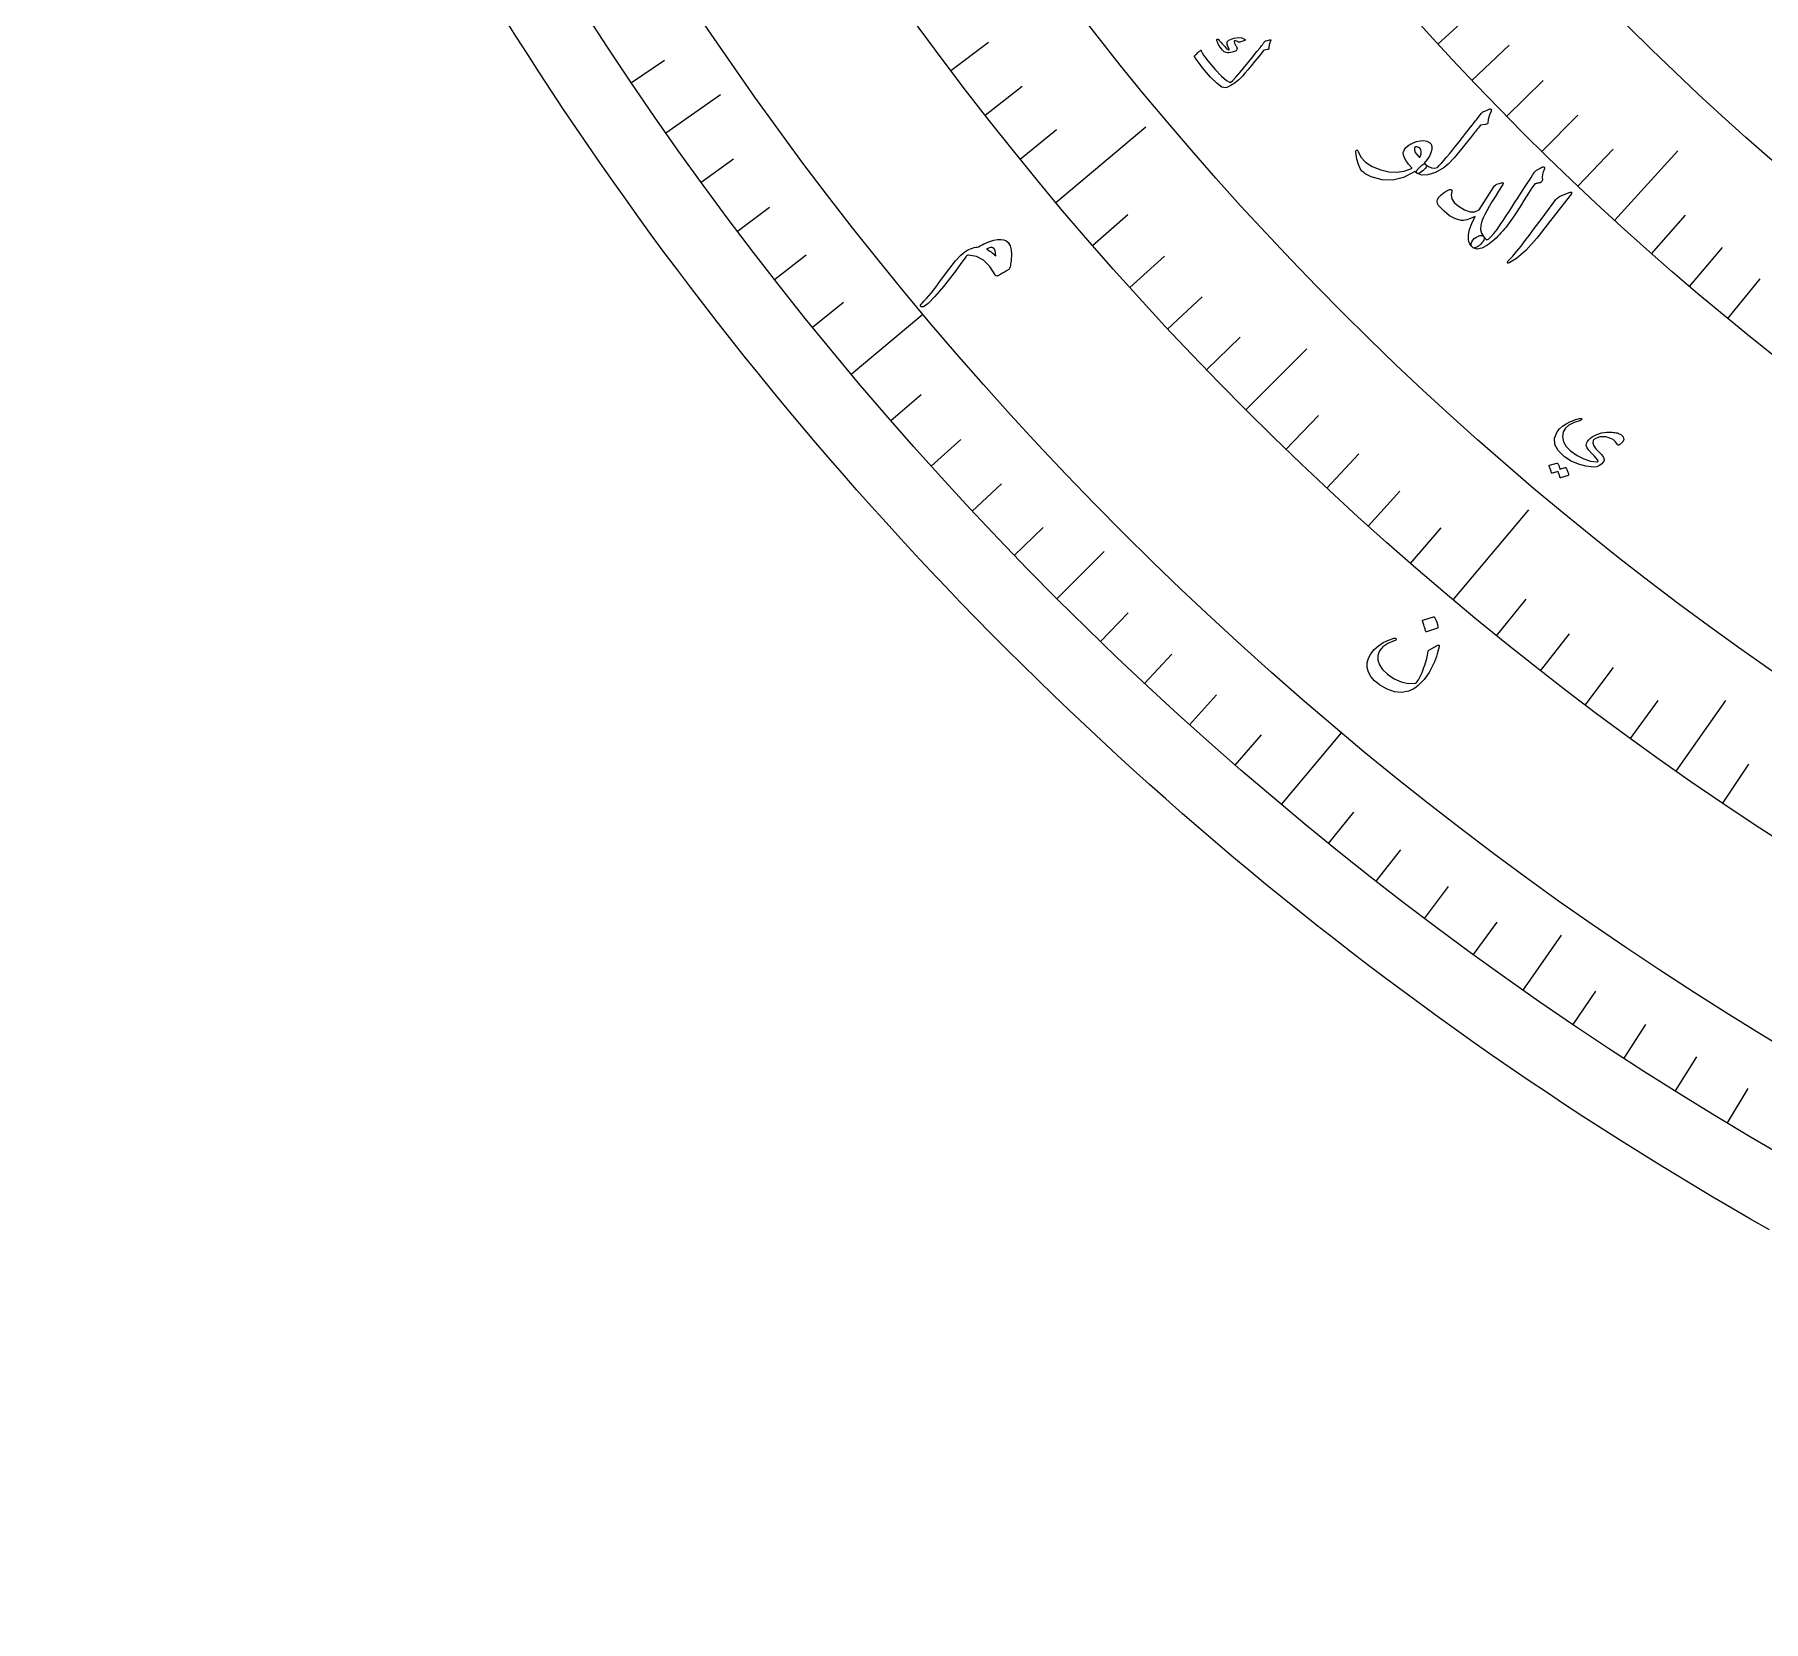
# Model space of a CAD drawing. Header units: millimetres. Extents: x -92 to 92, y -92 to 120.
# Drawn here: x -90.65 to -45.75, y -90.65 to -49.45 of the extents above; entities that cross this region are included whole.
import ezdxf

# ---------------------------------------------------------------- set-up
doc = ezdxf.new("R2010")
doc.units = ezdxf.units.MM
for name, color, linetype in [('CUT_OUTER', 1, 'Continuous'), ('ENGRAVE', 7, 'Continuous'), ('ENGRAVE_FINE', 8, 'Continuous'), ('TEXT', 5, 'Continuous')]:
    doc.layers.add(name, color=color, linetype=linetype)

msp = doc.modelspace()

# ---------------------------------------------------------------- linework, layer by layer
at = {"layer": 'CUT_OUTER'}
msp.add_lwpolyline([(-45.5931, -80.483), (-46.0861, -80.2018), (-46.5773, -79.9175), (-47.0668, -79.6302), (-47.5545, -79.3399), (-48.0404, -79.0466), (-48.5245, -78.7504), (-49.0068, -78.4511), (-49.4873, -78.149), (-49.9659, -77.8438), (-50.4426, -77.5358), (-50.9174, -77.2248), (-51.3902, -76.9109), (-51.8612, -76.5942), (-52.3302, -76.2745), (-52.7972, -75.952), (-53.2623, -75.6266), (-53.7253, -75.2984), (-54.1863, -74.9673), (-54.6453, -74.6334), (-55.1022, -74.2967), (-55.557, -73.9572), (-56.0098, -73.6149), (-56.4604, -73.2699), (-56.9089, -72.922), (-57.3553, -72.5715), (-57.7995, -72.2182), (-58.2415, -71.8622), (-58.6814, -71.5035), (-59.119, -71.1421), (-59.5544, -70.778), (-59.9876, -70.4112), (-60.4185, -70.0418), (-60.8471, -69.6698), (-61.2735, -69.2951), (-61.6975, -68.9178), (-62.1192, -68.538), (-62.5386, -68.1555), (-62.9556, -67.7705), (-63.3702, -67.383), (-63.7825, -66.9929), (-64.1924, -66.6002), (-64.5998, -66.2051), (-65.0048, -65.8075), (-65.4074, -65.4074), (-65.8075, -65.0048), (-66.2051, -64.5998), (-66.6002, -64.1924), (-66.9929, -63.7825), (-67.383, -63.3702), (-67.7705, -62.9556), (-68.1555, -62.5386), (-68.538, -62.1192), (-68.9178, -61.6975), (-69.2951, -61.2735), (-69.6698, -60.8471), (-70.0418, -60.4185), (-70.4112, -59.9876), (-70.778, -59.5544), (-71.1421, -59.119), (-71.5035, -58.6814), (-71.8622, -58.2415), (-72.2182, -57.7995), (-72.5715, -57.3553), (-72.922, -56.9089), (-73.2699, -56.4604), (-73.6149, -56.0098), (-73.9572, -55.557), (-74.2967, -55.1022), (-74.6334, -54.6453), (-74.9673, -54.1863), (-75.2984, -53.7253), (-75.6266, -53.2623), (-75.952, -52.7972), (-76.2745, -52.3302), (-76.5942, -51.8612), (-76.9109, -51.3902), (-77.2248, -50.9174), (-77.5358, -50.4426), (-77.8438, -49.9659), (-78.149, -49.4873), (-78.4511, -49.0068)], dxfattribs=at)
at = {"layer": 'ENGRAVE'}
for points in [[(-54.2054, -49.6944), (-51.7508, -47.4441)], [(-74.2561, -51.9947), (-72.8354, -50.9999)], [(-64.1275, -53.8094), (-61.7891, -51.8472)], [(-49.6228, -54.271), (-47.9749, -52.4688)], [(-69.4419, -58.2687), (-67.5819, -56.7079)], [(-59.1937, -59.1937), (-57.6108, -57.6108)], [(-53.8094, -64.1275), (-51.8472, -61.7891)], [(-64.0992, -64.0992), (-62.8728, -62.8728)], [(-48.0155, -68.5733), (-46.7316, -66.7396)], [(-58.2687, -69.4419), (-56.7079, -67.5819)], [(-51.9947, -74.2561), (-50.9999, -72.8354)]]:
    msp.add_lwpolyline(points, dxfattribs=at)
for radius in [90.65, 90.65, 88.2219, 83.7125, 83.7125, 80.1513, 73.5375, 73.5375, 69.6525, 62.4375, 62.4375]:
    msp.add_circle((0, 0), radius, dxfattribs=at)
at = {"layer": 'ENGRAVE_FINE'}
for points in [[(-66.8558, -50.3794), (-65.8806, -49.6446)], [(-53.3222, -50.641), (-52.3563, -49.7237)], [(-75.1523, -50.6908), (-74.2895, -50.1089)], [(-52.422, -51.5722), (-51.4725, -50.6381)], [(-65.9664, -51.5386), (-65.0042, -50.7868)], [(-51.5052, -52.4879), (-50.5723, -51.5371)], [(-65.0568, -52.682), (-64.1079, -51.9136)], [(-50.572, -53.3876), (-49.656, -52.4205)], [(-73.3374, -53.2827), (-72.4955, -52.6711)], [(-72.3963, -54.5545), (-71.5652, -53.9283)], [(-63.1786, -54.9203), (-62.2571, -54.1193)], [(-48.6577, -55.1379), (-47.7764, -54.1392)], [(-71.4332, -55.8097), (-70.6132, -55.169)], [(-62.2105, -56.0146), (-61.3031, -55.1976)], [(-47.6771, -55.988), (-46.8135, -54.9739)], [(-46.6813, -56.821), (-45.8357, -55.7917)], [(-70.4483, -57.0479), (-69.6396, -56.393)], [(-61.2234, -57.0918), (-60.3305, -56.2591)], [(-60.2177, -58.1516), (-59.3394, -57.3034)], [(-68.4144, -59.4718), (-67.6291, -58.789)], [(-58.1516, -60.2177), (-57.3034, -59.3394)], [(-67.3661, -60.6567), (-66.5927, -59.9604)], [(-57.0918, -61.2234), (-56.2591, -60.3305)], [(-66.2972, -61.8232), (-65.5361, -61.1134)], [(-56.0146, -62.2105), (-55.1976, -61.3031)], [(-65.2082, -62.9708), (-64.4596, -62.2479)], [(-54.9203, -63.1786), (-54.1193, -62.2571)], [(-52.682, -65.0568), (-51.9136, -64.1079)], [(-62.9708, -65.2082), (-62.2479, -64.4596)], [(-51.5386, -65.9664), (-50.7868, -65.0042)], [(-61.8232, -66.2972), (-61.1134, -65.5361)], [(-50.3794, -66.8558), (-49.6446, -65.8806)], [(-60.6567, -67.3661), (-59.9604, -66.5927)], [(-49.205, -67.7248), (-48.4873, -66.737)], [(-59.4718, -68.4144), (-58.789, -67.6291)], [(-46.8114, -69.4008), (-46.1287, -68.3886)], [(-57.0479, -70.4483), (-56.393, -69.6396)], [(-55.8097, -71.4332), (-55.169, -70.6132)], [(-54.5545, -72.3963), (-53.9283, -71.5652)], [(-53.2827, -73.3374), (-52.6711, -72.4955)], [(-50.6908, -75.1523), (-50.1089, -74.2895)], [(-49.3715, -76.0255), (-48.8048, -75.1527)], [(-48.0372, -76.8756), (-47.4857, -75.9931)], [(-46.6882, -77.7022), (-46.1522, -76.8102)]]:
    msp.add_lwpolyline(points, dxfattribs=at)
at = {"layer": 'TEXT'}
for points in [[(-58.5536, -49.6141), (-58.5642, -49.6397), (-58.5734, -49.6649), (-58.5813, -49.6897), (-58.5878, -49.7141), (-58.5928, -49.7383), (-58.5963, -49.7622), (-58.5983, -49.7859), (-58.5987, -49.8095), (-58.601, -49.8203), (-58.6073, -49.8287), (-58.6177, -49.8345), (-58.632, -49.8378), (-58.7109, -49.8513), (-58.7192, -49.8531), (-58.7258, -49.8551), (-58.7309, -49.8571), (-58.7343, -49.8593), (-58.8522, -50.0083), (-58.9594, -50.1422), (-59.056, -50.2608), (-59.1419, -50.3642), (-59.2173, -50.452), (-59.2822, -50.5242), (-59.3364, -50.5806), (-59.3802, -50.6213), (-59.4658, -50.6943), (-59.4943, -50.7159), (-59.524, -50.7363), (-59.5549, -50.7555), (-59.5871, -50.7735), (-59.6205, -50.7901), (-59.6554, -50.8052), (-59.6918, -50.8189), (-59.7295, -50.8312), (-59.816, -50.8135), (-59.9433, -50.7205), (-60.1109, -50.5518), (-60.3183, -50.307), (-60.3798, -50.2278), (-60.4346, -50.1528), (-60.4828, -50.0821), (-60.5243, -50.0157), (-60.5265, -50.0083), (-60.5263, -50.0016), (-60.5237, -49.9955), (-60.5187, -49.9901), (-60.4929, -49.9661), (-60.4693, -49.9444), (-60.4478, -49.9251), (-60.4285, -49.9081), (-60.4111, -49.8933), (-60.3954, -49.8804), (-60.3815, -49.8696), (-60.3693, -49.8607), (-60.3621, -49.8561), (-60.3565, -49.8554), (-60.3525, -49.8586), (-60.3502, -49.8658), (-60.3284, -49.9176), (-60.2933, -49.9787), (-60.2449, -50.0489), (-60.1832, -50.1283), (-59.9905, -50.3585), (-59.8284, -50.5289), (-59.6973, -50.64), (-59.5977, -50.6918), (-59.5445, -50.6464), (-59.4569, -50.5532), (-59.3348, -50.4124), (-59.1781, -50.224), (-59.0223, -50.0341), (-58.9048, -49.8901), (-58.8257, -49.7917), (-58.7851, -49.739), (-58.7743, -49.7241), (-58.7642, -49.7102), (-58.7549, -49.6973), (-58.7462, -49.6853), (-58.7383, -49.6744), (-58.7313, -49.6646), (-58.7253, -49.656), (-58.7202, -49.6485), (-58.7081, -49.6331), (-58.6946, -49.6209), (-58.6795, -49.6119), (-58.6629, -49.606), (-58.5685, -49.5823), (-58.5617, -49.5812), (-58.5563, -49.5816), (-58.5522, -49.5835), (-58.5495, -49.587), (-58.5483, -49.593), (-58.5486, -49.5995), (-58.5504, -49.6066), (-58.5536, -49.6141)], [(-59.2123, -49.5739), (-59.21, -49.5775), (-59.209, -49.5814), (-59.2092, -49.5857), (-59.2106, -49.5902), (-59.2128, -49.5932), (-59.2156, -49.5959), (-59.219, -49.5983), (-59.223, -49.6005), (-59.347, -49.6421), (-59.3602, -49.6455), (-59.3714, -49.6469), (-59.3806, -49.6462), (-59.3877, -49.6435), (-59.4123, -49.6268), (-59.4362, -49.615), (-59.4593, -49.6082), (-59.4817, -49.6062), (-59.4901, -49.6092), (-59.4942, -49.6182), (-59.494, -49.6332), (-59.4895, -49.6543), (-59.4847, -49.6669), (-59.4795, -49.6797), (-59.4737, -49.6926), (-59.4675, -49.7057), (-59.4606, -49.719), (-59.4531, -49.7327), (-59.4449, -49.7468), (-59.4361, -49.7612), (-59.4175, -49.8211), (-59.4438, -49.8673), (-59.5149, -49.8998), (-59.631, -49.9184), (-59.67, -49.9186), (-59.7036, -49.915), (-59.7317, -49.9075), (-59.7544, -49.8963), (-59.7748, -49.8801), (-59.799, -49.8545), (-59.827, -49.8193), (-59.8587, -49.7746), (-59.8745, -49.7514), (-59.8886, -49.7287), (-59.9012, -49.7066), (-59.9122, -49.6851), (-59.9219, -49.6643), (-59.9307, -49.6447), (-59.9386, -49.6262), (-59.9456, -49.6087), (-59.9479, -49.5963), (-59.9475, -49.5858), (-59.9444, -49.5771), (-59.9386, -49.5703), (-59.9308, -49.5656), (-59.923, -49.5648), (-59.9155, -49.5678), (-59.9081, -49.5747), (-59.8861, -49.5979), (-59.8616, -49.6246), (-59.8346, -49.6547), (-59.805, -49.6883), (-59.7498, -49.7509), (-59.7042, -49.7978), (-59.6683, -49.8289), (-59.6421, -49.8443), (-59.6377, -49.8454), (-59.6336, -49.8446), (-59.63, -49.842), (-59.6269, -49.8375), (-59.6256, -49.8338), (-59.6257, -49.829), (-59.6271, -49.8231), (-59.6298, -49.8161), (-59.6599, -49.7549), (-59.6715, -49.7284), (-59.6787, -49.7036), (-59.6816, -49.6804), (-59.6801, -49.6588), (-59.6752, -49.6374), (-59.6663, -49.6198), (-59.6535, -49.606), (-59.6368, -49.596), (-59.5104, -49.5449), (-59.3975, -49.5242), (-59.2982, -49.5339), (-59.2123, -49.5739)], [(-53.0322, -51.4513), (-52.9743, -51.4278), (-52.9286, -51.4088), (-52.8952, -51.3945), (-52.874, -51.3848), (-52.8598, -51.3794), (-52.8472, -51.378), (-52.8363, -51.3806), (-52.827, -51.3873), (-52.8197, -51.398), (-52.8171, -51.4103), (-52.8191, -51.424), (-52.8259, -51.4394), (-52.8603, -51.5131), (-52.8853, -51.5857), (-52.901, -51.6571), (-52.9072, -51.7272), (-52.9104, -51.7483), (-52.9216, -51.7645), (-52.9408, -51.7756), (-52.968, -51.7818), (-53.1003, -51.8039), (-53.1319, -51.8421), (-53.1629, -51.8796), (-53.1932, -51.9165), (-53.2229, -51.9528), (-53.2519, -51.9885), (-53.2804, -52.0236), (-53.3081, -52.058), (-53.3353, -52.0919), (-53.5864, -52.4051), (-53.7883, -52.6443), (-53.9412, -52.8092), (-54.0453, -52.8996), (-54.2707, -53.0261), (-54.4641, -53.092), (-54.6253, -53.0973), (-54.7541, -53.042), (-54.7566, -53.0394), (-54.7591, -53.0369), (-54.7615, -53.0343), (-54.764, -53.0317), (-54.7645, -53.0025), (-54.7411, -52.9609), (-54.694, -52.9069), (-54.623, -52.8405), (-54.5948, -52.8179), (-54.569, -52.8069), (-54.5456, -52.8075), (-54.5245, -52.8197), (-54.4486, -52.8721), (-54.3727, -52.9034), (-54.2969, -52.9135), (-54.2212, -52.9024), (-54.1701, -52.8484), (-54.1134, -52.7854), (-54.051, -52.7136), (-53.9831, -52.633), (-53.9096, -52.5439), (-53.8309, -52.447), (-53.7468, -52.3421), (-53.6574, -52.2294), (-53.5687, -52.1195), (-53.4892, -52.0204), (-53.4189, -51.9323), (-53.3579, -51.8549), (-53.3058, -51.7888), (-53.2623, -51.7341), (-53.2276, -51.691), (-53.2015, -51.6592), (-53.0805, -51.4933), (-53.0669, -51.4786), (-53.0543, -51.4667), (-53.0427, -51.4576), (-53.0322, -51.4513)], [(-54.832, -53.0177), (-55.1007, -53.1602), (-55.3752, -53.228), (-55.6557, -53.2206), (-55.9417, -53.1376), (-55.9775, -53.1219), (-56.0119, -53.1055), (-56.0448, -53.0883), (-56.0763, -53.0704), (-56.1061, -53.0517), (-56.1337, -53.0323), (-56.1593, -53.0122), (-56.1828, -52.9913), (-56.2284, -52.9271), (-56.2703, -52.8245), (-56.3082, -52.6837), (-56.342, -52.5048), (-56.3431, -52.4832), (-56.3398, -52.4668), (-56.3322, -52.4558), (-56.3203, -52.4499), (-56.3073, -52.4496), (-56.2964, -52.4548), (-56.2875, -52.4657), (-56.2806, -52.4821), (-56.2086, -52.6336), (-56.0857, -52.7642), (-55.9121, -52.8736), (-55.6879, -52.9613), (-55.4794, -53.008), (-55.277, -53.0175), (-55.081, -52.99), (-54.8913, -52.9256), (-54.8871, -52.9206), (-54.8849, -52.9156), (-54.8845, -52.9106), (-54.886, -52.9055), (-54.9664, -52.8117), (-55.0288, -52.7261), (-55.0733, -52.6488), (-55.0999, -52.5799), (-55.1045, -52.5113), (-55.0833, -52.4455), (-55.0363, -52.3822), (-54.9635, -52.3216), (-54.953, -52.3144), (-54.9421, -52.3073), (-54.9307, -52.3005), (-54.9188, -52.2938), (-54.9063, -52.2871), (-54.893, -52.2803), (-54.879, -52.2734), (-54.8641, -52.2663), (-54.7619, -52.2266), (-54.666, -52.2051), (-54.5767, -52.202), (-54.4937, -52.2171), (-54.4258, -52.2487), (-54.3818, -52.2952), (-54.3615, -52.3566), (-54.365, -52.4329), (-54.3887, -52.5196), (-54.4289, -52.607), (-54.4858, -52.695), (-54.5593, -52.7838), (-54.5543, -52.7887), (-54.5493, -52.7934), (-54.5444, -52.7977), (-54.5394, -52.8018), (-54.5344, -52.8058), (-54.5294, -52.8101), (-54.5245, -52.8148), (-54.5195, -52.8197), (-54.5064, -52.8406), (-54.5044, -52.8647), (-54.5134, -52.8921), (-54.5334, -52.9227), (-54.5593, -52.9525), (-54.5883, -52.9797), (-54.6203, -53.0043), (-54.6556, -53.0263), (-54.6892, -53.043), (-54.7164, -53.0516), (-54.7372, -53.0521), (-54.7516, -53.0446), (-54.7989, -52.9957), (-54.8038, -52.9998), (-54.811, -53.0049), (-54.8204, -53.0108), (-54.832, -53.0177)], [(-54.6649, -52.6181), (-54.644, -52.546), (-54.6392, -52.4847), (-54.6507, -52.434), (-54.6783, -52.3939), (-54.7036, -52.3784), (-54.7299, -52.3683), (-54.7573, -52.3634), (-54.7858, -52.3638), (-54.7981, -52.367), (-54.8074, -52.3746), (-54.8136, -52.3867), (-54.8168, -52.4033), (-54.8147, -52.4521), (-54.7937, -52.5058), (-54.7539, -52.5642), (-54.6952, -52.6275), (-54.6878, -52.6327), (-54.6802, -52.6329), (-54.6726, -52.628), (-54.6649, -52.6181)], [(-51.5013, -52.8895), (-51.4849, -52.8816), (-51.4703, -52.8788), (-51.4576, -52.8809), (-51.4467, -52.8881), (-51.4399, -52.8975), (-51.4368, -52.9089), (-51.4374, -52.9223), (-51.4417, -52.9376), (-51.4698, -53.0108), (-51.4877, -53.0822), (-51.4953, -53.1518), (-51.4926, -53.2196), (-51.4953, -53.2456), (-51.5065, -53.2666), (-51.5262, -53.2825), (-51.5542, -53.2934), (-51.5704, -53.2974), (-51.5868, -53.3014), (-51.6033, -53.3051), (-51.62, -53.3087), (-51.6367, -53.3123), (-51.6532, -53.3161), (-51.6696, -53.32), (-51.6859, -53.3241), (-51.7084, -53.3501), (-51.7635, -53.4305), (-51.8511, -53.5653), (-51.9711, -53.7546), (-52.0368, -53.8589), (-52.0988, -53.9565), (-52.1574, -54.0472), (-52.2124, -54.1313), (-52.2638, -54.2082), (-52.3118, -54.2777), (-52.3562, -54.3398), (-52.3972, -54.3945), (-52.4369, -54.445), (-52.4776, -54.4946), (-52.5192, -54.5432), (-52.5618, -54.591), (-52.6054, -54.6379), (-52.6504, -54.6843), (-52.6966, -54.7301), (-52.7441, -54.7752), (-52.9143, -54.9161), (-53.0619, -54.9978), (-53.1871, -55.0204), (-53.2896, -54.9838), (-53.3258, -54.9507), (-53.3442, -54.9135), (-53.3451, -54.8725), (-53.3283, -54.8275), (-53.2993, -54.7836), (-53.2636, -54.7456), (-53.2211, -54.7135), (-53.172, -54.6873), (-53.1214, -54.6681), (-53.0797, -54.6618), (-53.047, -54.6686), (-53.0231, -54.6883), (-53.0072, -54.7061), (-52.9928, -54.722), (-52.9801, -54.736), (-52.969, -54.7481), (-52.959, -54.7583), (-52.9497, -54.7662), (-52.9411, -54.7719), (-52.9331, -54.7754), (-52.8849, -54.7486), (-52.8252, -54.6946), (-52.7541, -54.6133), (-52.6716, -54.5048), (-52.6245, -54.4384), (-52.5714, -54.3615), (-52.5123, -54.2739), (-52.4473, -54.1758), (-52.3759, -54.0671), (-52.2979, -53.9479), (-52.2132, -53.8181), (-52.1218, -53.6778), (-52.0325, -53.5406), (-51.9542, -53.4198), (-51.887, -53.3156), (-51.8308, -53.2278), (-51.7855, -53.1567), (-51.751, -53.1022), (-51.7274, -53.0646), (-51.7146, -53.0436), (-51.696, -53.018), (-51.6724, -52.9942), (-51.6439, -52.9721), (-51.6104, -52.9517), (-51.5924, -52.9427), (-51.5757, -52.9341), (-51.5602, -52.9258), (-51.5459, -52.9179), (-51.5329, -52.9103), (-51.5211, -52.903), (-51.5106, -52.8961), (-51.5013, -52.8895)], [(-53.2947, -54.9839), (-53.3439, -54.9303), (-53.3804, -54.8772), (-53.4042, -54.8246), (-53.4153, -54.7726), (-53.4117, -54.6516), (-53.3818, -54.5111), (-53.3255, -54.3509), (-53.2427, -54.1713), (-53.359, -54.2237), (-53.4577, -54.2586), (-53.5386, -54.276), (-53.6019, -54.276), (-53.7533, -54.2302), (-53.9015, -54.1502), (-54.0463, -54.0361), (-54.1875, -53.8879), (-54.2185, -53.8371), (-54.2281, -53.784), (-54.2162, -53.7286), (-54.1827, -53.6709), (-54.1323, -53.6143), (-54.0692, -53.5622), (-53.9936, -53.5147), (-53.9054, -53.4715), (-53.892, -53.467), (-53.8796, -53.466), (-53.8681, -53.4685), (-53.8576, -53.4743), (-53.8476, -53.4851), (-53.8425, -53.4971), (-53.8425, -53.5103), (-53.8476, -53.5247), (-53.8655, -53.6196), (-53.8437, -53.7136), (-53.782, -53.8064), (-53.6806, -53.8979), (-53.5157, -54.0007), (-53.3704, -54.0517), (-53.2447, -54.0513), (-53.1388, -53.9996), (-52.7536, -53.402), (-52.7346, -53.3759), (-52.7149, -53.3553), (-52.6946, -53.3404), (-52.6737, -53.3312), (-52.5563, -53.2974), (-52.5404, -53.2934), (-52.5276, -53.292), (-52.5179, -53.2932), (-52.5113, -53.2968), (-52.508, -53.3076), (-52.5106, -53.3224), (-52.5192, -53.3414), (-52.5336, -53.3646), (-52.6332, -53.5158), (-52.723, -53.6571), (-52.803, -53.7883), (-52.8733, -53.9094), (-52.9342, -54.0202), (-52.986, -54.1203), (-53.0288, -54.2096), (-53.0625, -54.2882), (-53.0936, -54.4015), (-53.097, -54.5064), (-53.0726, -54.6028), (-53.0206, -54.6908), (-53.0071, -54.7168), (-53.0056, -54.7473), (-53.0159, -54.7824), (-53.0381, -54.8221), (-53.0519, -54.841), (-53.0666, -54.8594), (-53.0821, -54.8773), (-53.0983, -54.8947), (-53.1157, -54.9114), (-53.1346, -54.927), (-53.1548, -54.9415), (-53.1766, -54.9549), (-53.2185, -54.977), (-53.2522, -54.9892), (-53.2776, -54.9915), (-53.2947, -54.9839)], [(-50.8432, -53.5665), (-50.7739, -53.5417), (-50.7387, -53.5433), (-50.7375, -53.5713), (-50.7703, -53.6258), (-51.3097, -54.313), (-51.6412, -54.7344), (-51.926, -55.0521), (-52.1646, -55.2657), (-52.3573, -55.375), (-52.3778, -55.3794), (-52.3919, -55.3789), (-52.3995, -55.3736), (-52.4006, -55.3634), (-52.3979, -55.3515), (-52.3919, -55.3386), (-52.3824, -55.3246), (-52.3695, -55.3097), (-52.2637, -55.198), (-52.1568, -55.0747), (-52.0485, -54.9397), (-51.939, -54.7931), (-51.9097, -54.7554), (-51.8315, -54.6527), (-51.7045, -54.4851), (-51.5284, -54.2526), (-51.1414, -53.7338), (-51.1191, -53.7078), (-51.0961, -53.6862), (-51.0724, -53.6689), (-51.048, -53.6559)], [(-66.1374, -54.9624), (-66.0905, -54.9353), (-66.0429, -54.9094), (-65.9945, -54.8848), (-65.9453, -54.8614), (-65.8954, -54.8399), (-65.8449, -54.8208), (-65.7937, -54.8041), (-65.7419, -54.7898), (-65.6422, -54.7706), (-65.5566, -54.7653), (-65.4851, -54.7738), (-65.4275, -54.796), (-65.3636, -54.8498), (-65.3183, -54.93), (-65.2915, -55.0368), (-65.283, -55.1701), (-65.2834, -55.2092), (-65.285, -55.2481), (-65.2877, -55.2869), (-65.2915, -55.3257), (-65.2964, -55.3645), (-65.3022, -55.4036), (-65.3088, -55.4429), (-65.3163, -55.4824), (-65.3218, -55.504), (-65.3297, -55.5222), (-65.3399, -55.5369), (-65.3525, -55.5482), (-65.4118, -55.5838), (-65.465, -55.6152), (-65.512, -55.6426), (-65.553, -55.6658), (-65.5872, -55.6847), (-65.6141, -55.699), (-65.6337, -55.7087), (-65.6459, -55.7139), (-65.664, -55.7164), (-65.6796, -55.7128), (-65.6927, -55.7033), (-65.7031, -55.6877), (-65.843, -55.4658), (-66.0046, -55.3067), (-66.1882, -55.2101), (-66.3944, -55.176), (-66.4144, -55.1781), (-66.4314, -55.1837), (-66.4454, -55.193), (-66.4566, -55.2057), (-66.5917, -55.3953), (-66.7354, -55.5891), (-66.8875, -55.787), (-67.048, -55.989), (-67.271, -56.2525), (-67.4431, -56.4283), (-67.5647, -56.516), (-67.6358, -56.5156), (-67.6446, -56.4986), (-67.6419, -56.4771), (-67.6277, -56.451), (-67.6021, -56.4204), (-67.5446, -56.3616), (-67.4864, -56.2983), (-67.4276, -56.2305), (-67.3681, -56.1584), (-67.3078, -56.0823), (-67.2466, -56.0027), (-67.1845, -55.9197), (-67.1214, -55.8332), (-66.9093, -55.5436), (-66.7338, -55.323), (-66.5952, -55.1712), (-66.4936, -55.0878), (-66.4404, -55.0562), (-66.3895, -55.0294), (-66.3408, -55.0075), (-66.2944, -54.9903), (-66.2506, -54.9776), (-66.2098, -54.9686), (-66.1721, -54.9636), (-66.1374, -54.9624)], [(-65.931, -55.017), (-65.9013, -55.0325), (-65.8713, -55.05), (-65.8411, -55.0694), (-65.8106, -55.0907), (-65.7799, -55.1138), (-65.7492, -55.1385), (-65.7186, -55.1649), (-65.6879, -55.1928), (-65.6913, -55.1202), (-65.7014, -55.0636), (-65.7183, -55.023), (-65.7419, -54.9984), (-65.7831, -54.98), (-65.8283, -54.977), (-65.8776, -54.9893), (-65.931, -55.017)], [(-49.5526, -60.0844), (-49.594, -60.018), (-49.6571, -59.9645), (-49.7419, -59.9238), (-49.8486, -59.8958), (-49.9259, -59.8894), (-50.0006, -59.8963), (-50.0726, -59.9165), (-50.1421, -59.9502), (-50.1536, -59.9589), (-50.1632, -59.97), (-50.171, -59.9833), (-50.1769, -59.9989), (-50.1804, -60.06), (-50.1571, -60.1278), (-50.1069, -60.2021), (-50.0299, -60.2829), (-49.9531, -60.3617), (-49.9052, -60.4286), (-49.8865, -60.4838), (-49.8968, -60.5271), (-49.9485, -60.5932), (-50.0088, -60.6403), (-50.0778, -60.6682), (-50.1555, -60.6771), (-50.3628, -60.657), (-50.5592, -60.6054), (-50.7447, -60.5223), (-50.9189, -60.408), (-51.0814, -60.2503), (-51.1666, -60.0897), (-51.1747, -59.9266), (-51.1056, -59.7612), (-51.0472, -59.6879), (-50.9708, -59.6195), (-50.8765, -59.5557), (-50.7644, -59.4966), (-50.7307, -59.4823), (-50.6975, -59.4691), (-50.6647, -59.4571), (-50.6323, -59.4462), (-50.6002, -59.4364), (-50.568, -59.4278), (-50.5359, -59.4202), (-50.5038, -59.4138), (-50.4886, -59.4127), (-50.4784, -59.4158), (-50.4731, -59.4229), (-50.4728, -59.434), (-50.4764, -59.4446), (-50.4823, -59.4531), (-50.4906, -59.4596), (-50.5014, -59.4641), (-50.6719, -59.5189), (-50.8036, -59.587), (-50.8964, -59.6687), (-50.9501, -59.7641), (-50.9718, -59.8942), (-50.9474, -60.0197), (-50.877, -60.1404), (-50.7605, -60.256), (-50.5893, -60.3783), (-50.4171, -60.4666), (-50.2441, -60.5211), (-50.0705, -60.5417), (-50.0586, -60.5411), (-50.0509, -60.537), (-50.0474, -60.5294), (-50.0482, -60.5183), (-50.0626, -60.487), (-50.096, -60.443), (-50.1484, -60.3861), (-50.2197, -60.3163), (-50.2894, -60.2421), (-50.3337, -60.1748), (-50.3526, -60.1144), (-50.3461, -60.0611), (-50.3224, -60.0118), (-50.2896, -59.9668), (-50.2476, -59.9261), (-50.1964, -59.8897), (-50.0805, -59.8311), (-49.9556, -59.7924), (-49.8217, -59.7734), (-49.6789, -59.774), (-49.6426, -59.7761), (-49.6088, -59.7799), (-49.5775, -59.7854), (-49.5487, -59.7925), (-49.5224, -59.801), (-49.4986, -59.8108), (-49.4774, -59.8218), (-49.4587, -59.8341), (-49.3968, -59.8959), (-49.38, -59.9594), (-49.4083, -60.0248), (-49.4818, -60.0921), (-49.5069, -60.1059), (-49.527, -60.1092), (-49.5423, -60.102), (-49.5526, -60.0844)], [(-50.8976, -60.69), (-50.8935, -60.6897), (-50.8893, -60.691), (-50.8849, -60.6939), (-50.8804, -60.6985), (-50.8682, -60.7197), (-50.8572, -60.7411), (-50.8473, -60.7627), (-50.8384, -60.7845), (-50.8307, -60.8067), (-50.824, -60.8295), (-50.8184, -60.8529), (-50.8139, -60.8769), (-50.8141, -60.8829), (-50.8161, -60.8878), (-50.8198, -60.8916), (-50.8253, -60.8943), (-51.0233, -60.9564), (-51.0272, -60.9562), (-51.0306, -60.9532), (-51.0337, -60.9476), (-51.0365, -60.9393), (-51.0377, -60.9328), (-51.0404, -60.923), (-51.0445, -60.9099), (-51.05, -60.8936), (-51.057, -60.8737), (-51.0655, -60.8502), (-51.0754, -60.823), (-51.0869, -60.7921), (-51.2421, -60.8387), (-51.2479, -60.8392), (-51.2526, -60.8366), (-51.2561, -60.8308), (-51.2585, -60.8218), (-51.2606, -60.8141), (-51.2641, -60.8021), (-51.269, -60.786), (-51.2753, -60.7656), (-51.2833, -60.7408), (-51.2931, -60.7115), (-51.3048, -60.6775), (-51.3183, -60.639), (-51.3189, -60.634), (-51.3179, -60.6303), (-51.3153, -60.628), (-51.3112, -60.627), (-51.1156, -60.5727), (-51.1115, -60.5724), (-51.1073, -60.5737), (-51.1029, -60.5766), (-51.0984, -60.5812), (-51.0875, -60.5985), (-51.0777, -60.6163), (-51.069, -60.6344), (-51.0613, -60.653), (-51.0547, -60.6718), (-51.0489, -60.6908), (-51.0441, -60.71), (-51.0402, -60.7293)], [(-54.3194, -64.5666), (-54.3136, -64.566), (-54.3075, -64.5678), (-54.3013, -64.5719), (-54.295, -64.5784), (-54.263, -64.6396), (-54.2375, -64.703), (-54.2186, -64.7684), (-54.2062, -64.836), (-54.2065, -64.8444), (-54.2091, -64.851), (-54.2138, -64.8557), (-54.2208, -64.8586), (-54.5027, -64.9538), (-54.511, -64.9547), (-54.5177, -64.9511), (-54.5226, -64.9428), (-54.5259, -64.93), (-54.5287, -64.9189), (-54.5334, -64.9018), (-54.5402, -64.8787), (-54.5488, -64.8496), (-54.5598, -64.8142), (-54.5732, -64.7722), (-54.5893, -64.7238), (-54.6078, -64.6687), (-54.6096, -64.6607), (-54.6089, -64.6547), (-54.6057, -64.6509), (-54.5999, -64.6492)], [(-54.1726, -65.3423), (-54.1873, -65.4034), (-54.2042, -65.4659), (-54.2232, -65.5298), (-54.2445, -65.5952), (-54.2685, -65.662), (-54.296, -65.7304), (-54.3268, -65.8003), (-54.361, -65.8717), (-54.397, -65.9412), (-54.4355, -66.0079), (-54.4765, -66.0717), (-54.52, -66.1326), (-54.5661, -66.1908), (-54.615, -66.2465), (-54.6666, -66.2996), (-54.721, -66.3502), (-54.7828, -66.3994), (-54.8454, -66.4403), (-54.9089, -66.473), (-54.9731, -66.4974), (-55.1491, -66.5283), (-55.3328, -66.5106), (-55.5242, -66.4443), (-55.723, -66.3293), (-55.8507, -66.2269), (-55.9464, -66.118), (-56.0099, -66.0025), (-56.0414, -65.8807), (-56.0398, -65.7597), (-56.0095, -65.6422), (-55.9506, -65.5283), (-55.8632, -65.4178), (-55.7519, -65.3168), (-55.6282, -65.2339), (-55.4922, -65.1692), (-55.344, -65.1226), (-55.3243, -65.1196), (-55.3092, -65.1214), (-55.2987, -65.1281), (-55.293, -65.1396), (-55.2913, -65.1547), (-55.2984, -65.1679), (-55.3142, -65.1791), (-55.3387, -65.1884), (-55.5089, -65.2612), (-55.6368, -65.3484), (-55.7224, -65.4503), (-55.7656, -65.5669), (-55.7666, -65.6888), (-55.7254, -65.8113), (-55.6421, -65.9343), (-55.5166, -66.0575), (-55.3409, -66.1778), (-55.1605, -66.2562), (-54.9756, -66.2928), (-54.7865, -66.2874), (-54.7815, -66.2859), (-54.7757, -66.2823), (-54.7693, -66.2765), (-54.7622, -66.2685), (-54.7126, -66.2009), (-54.6641, -66.1144), (-54.6168, -66.009), (-54.5706, -65.8849), (-54.5493, -65.8207), (-54.5302, -65.7605), (-54.5132, -65.7042), (-54.4983, -65.6518), (-54.4859, -65.6033), (-54.4762, -65.5588), (-54.4692, -65.5183), (-54.465, -65.4818), (-54.462, -65.4633), (-54.4567, -65.4484), (-54.449, -65.4372), (-54.4388, -65.4296), (-54.2044, -65.3029), (-54.188, -65.2977), (-54.1773, -65.3026), (-54.1722, -65.3174), (-54.1726, -65.3423)]]:
    msp.add_lwpolyline(points, close=True, dxfattribs=at)

doc.saveas('drawing.dxf')
